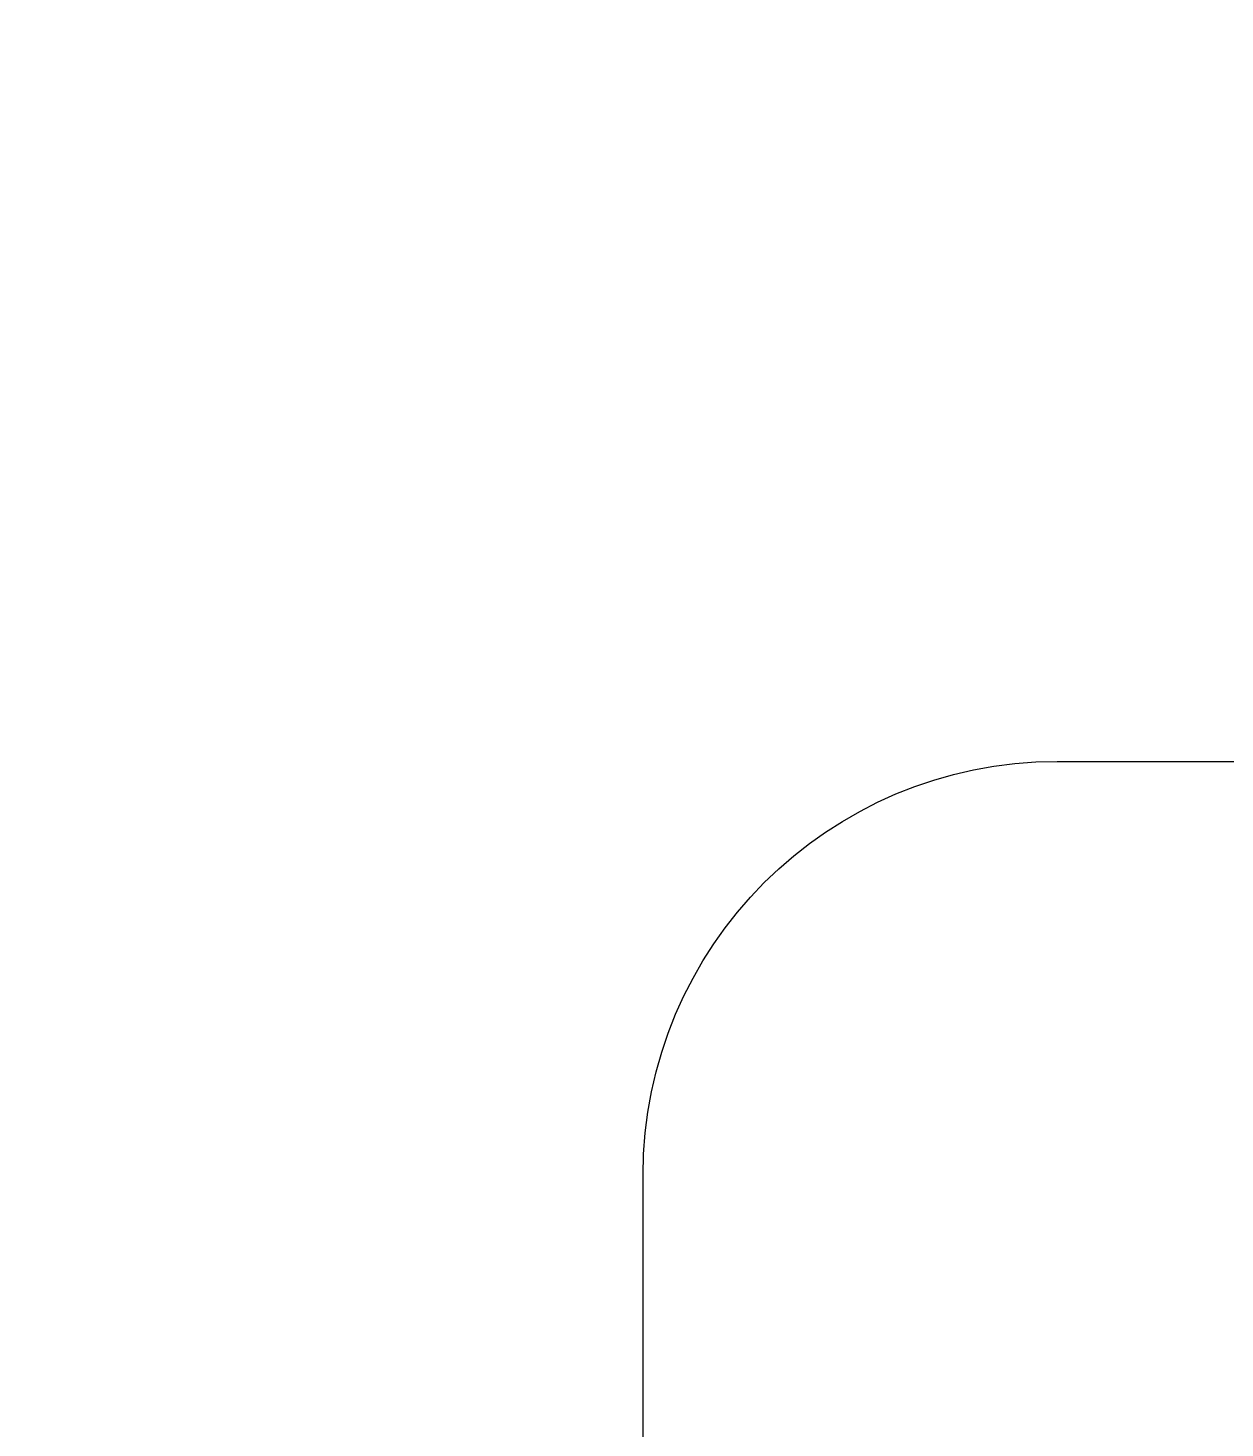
# Model space of a CAD drawing. Header units: millimetres. Extents: x -6332 to 8932, y -6739 to 7096.
# Drawn here: x -6332 to -3440, y 3714 to 7096 of the extents above; entities that cross this region are included whole.
import ezdxf

# ---------------------------------------------------------------- set-up
doc = ezdxf.new("R2010")
doc.units = ezdxf.units.MM
for name, color, linetype in [('DIKOM_ЗОНА', 80, 'Continuous'), ('DIKOM_РАЗМЕР_ЗОНА', 7, 'Continuous'), ('DIKOM_РАЗМЕР_ОБЪЕКТА', 7, 'Continuous')]:
    doc.layers.add(name, color=color, linetype=linetype)
doc.styles.add('style1', font='arial.ttf', dxfattribs={"width": 0.8})
doc.dimstyles.new('1-50', dxfattribs={"dimtxt": 300, "dimasz": 200, "dimexe": 100, "dimexo": 0, "dimgap": 100, "dimtad": 1, "dimtxsty": 'style1', "dimcen": 200, "dimclrd": 7, "dimclre": 7, "dimclrt": 7, "dimadec": 1, "dimazin": 2, "dimtfac": 1, "dimtmove": 0, "dimatfit": 2, "dimfxl": 0, "dimlwd": 25, "dimlwe": 18, "dimarcsym": 0})

# ---------------------------------------------------------------- blocks, each defined once
blk = doc.blocks.new('*D9')
at = {"layer": 'Defpoints', "color": 0, "transparency": 16777216}
for p in [(777.2, 5594), (-4228.7, -3389.8), (7301.7, -3389.8)]:
    blk.add_point(p, dxfattribs=at)
at = {"layer": 'DIKOM_РАЗМЕР_ОБЪЕКТА', "color": 7, "lineweight": 18, "transparency": 16777216}
for p, q in [((777.2, 5594), (7401.7, 5594)), ((-4228.7, -3389.8), (7401.7, -3389.8))]:
    blk.add_line(p, q, dxfattribs=at)
at = {"layer": 'DIKOM_РАЗМЕР_ОБЪЕКТА', "color": 7, "lineweight": 25, "transparency": 16777216}
blk.add_line((7301.7, 5394), (7301.7, -3189.8), dxfattribs=at)
at = {"layer": 'DIKOM_РАЗМЕР_ОБЪЕКТА', "color": 7, "transparency": 16777216}
for points in [[(7268.4, 5394), (7335.1, 5394), (7301.7, 5594)], [(7268.4, -3189.8), (7335.1, -3189.8), (7301.7, -3389.8)]]:
    blk.add_solid(points, dxfattribs=at)
at = {"layer": 'DIKOM_РАЗМЕР_ОБЪЕКТА', "color": 7, "transparency": 16777216, "insert": (7048.6, 1153.7), "char_height": 300, "attachment_point": 5, "rotation": 90, "style": 'style1'}
blk.add_mtext('9000', dxfattribs=at)
blk = doc.blocks.new('*D11')
at = {"layer": 'Defpoints', "color": 0, "transparency": 16777216}
for p in [(1114.3, 7096.4), (-4349.6, -4627.3), (8831.8, -4627.3)]:
    blk.add_point(p, dxfattribs=at)
at = {"layer": 'DIKOM_РАЗМЕР_ЗОНА', "color": 7, "lineweight": 18, "transparency": 16777216}
for p, q in [((1114.3, 7096.4), (8931.8, 7096.4)), ((-4349.6, -4627.3), (8931.8, -4627.3))]:
    blk.add_line(p, q, dxfattribs=at)
at = {"layer": 'DIKOM_РАЗМЕР_ЗОНА', "color": 7, "lineweight": 25, "transparency": 16777216}
blk.add_line((8831.8, 6896.4), (8831.8, -4427.3), dxfattribs=at)
at = {"layer": 'DIKOM_РАЗМЕР_ЗОНА', "color": 7, "transparency": 16777216}
for points in [[(8798.4, 6896.4), (8865.1, 6896.4), (8831.8, 7096.4)], [(8798.4, -4427.3), (8865.1, -4427.3), (8831.8, -4627.3)]]:
    blk.add_solid(points, dxfattribs=at)
at = {"layer": 'DIKOM_РАЗМЕР_ЗОНА', "color": 7, "transparency": 16777216, "insert": (8578.6, 1308.2), "char_height": 300, "attachment_point": 5, "rotation": 90, "style": 'style1'}
blk.add_mtext('11750', dxfattribs=at)

msp = doc.modelspace()

# ---------------------------------------------------------------- linework, layer by layer
at = {"layer": 'DIKOM_ЗОНА', "color": 3, "lineweight": 15}
msp.add_lwpolyline([(2313.678, -2039.636), (1542.34, -2039.636, 0.31054152), (608.716, -2681.382, -0.31092468), (-1501.993, -4130.05), (-2696.746, -4128.38, 0.14812751), (-3251.872, -4295.682, -0.93301603), (-5664.774, -1161.612, 0.21419041), (-5328.202, -414.769), (-5324.734, 2067.074, -0.17809476), (-5085.448, 2714.765, 0.17845529), (-4846.161, 3363.853), (-4846.161, 4324.353, -0.41421356), (-3846.161, 5324.353), (-1723.291, 5324.353, 0.38113303), (-729.81, 6210.352, -0.38113303), (263.67, 7096.351), (1965.021, 7096.351, -0.40348751), (2964.346, 6133.102, 0.40348751)], format="xyb", dxfattribs=at)

# ---------------------------------------------------------------- dimensions: what is measured, and where the dimension line sits
at = {"layer": 'DIKOM_РАЗМЕР_ЗОНА'}
dim = msp.add_linear_dim(base=(8831.757, -4627.344), p1=(1114.346, 7096.351), p2=(-4349.589, -4627.344), angle=90, text='11750', dimstyle='1-50', dxfattribs=at)
dim.commit()
dim.dimension.update_dxf_attribs({"geometry": '*D11', "text_midpoint": (8831.757, 1308.196), "dimtype": 160})
at = {"layer": 'DIKOM_РАЗМЕР_ОБЪЕКТА'}
dim = msp.add_linear_dim(base=(7301.722, -3389.779), p1=(777.17, 5593.968), p2=(-4228.728, -3389.779), angle=90, text='9000', dimstyle='1-50', dxfattribs=at)
dim.commit()
dim.dimension.update_dxf_attribs({"geometry": '*D9', "text_midpoint": (7301.722, 1153.714), "dimtype": 160})

doc.saveas('drawing.dxf')
